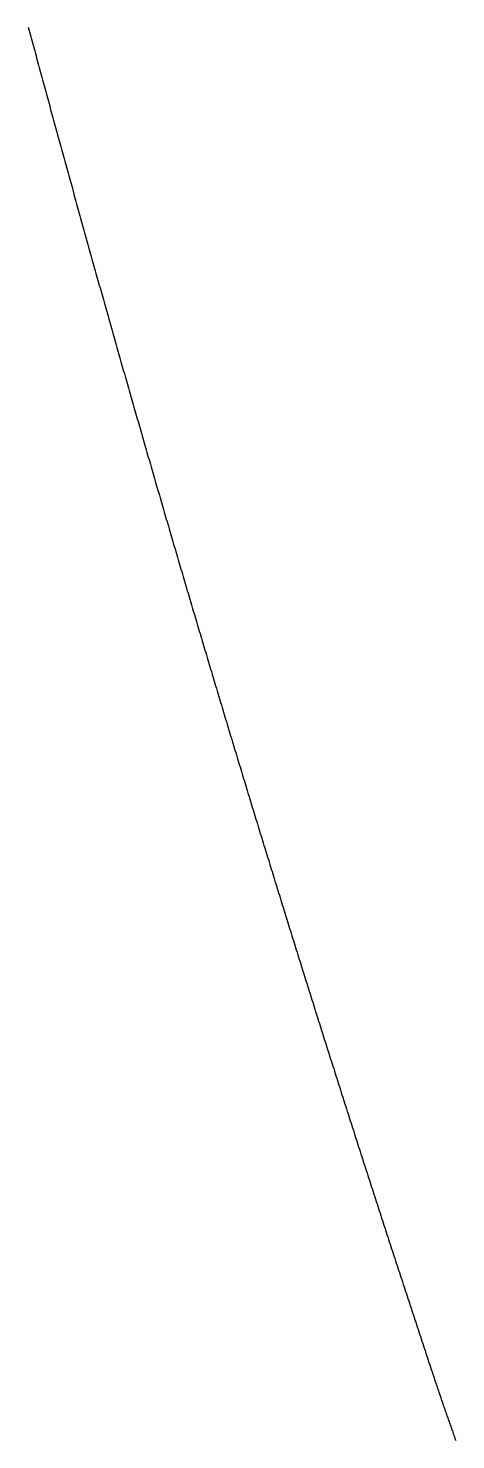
# Model space of a CAD drawing. Extents: x 6805096 to 46905100, y -25788412 to -58651.
# Drawn here: x 7483013 to 7826813, y -19027091 to -17890482 of the extents above; entities that cross this region are included whole.
import ezdxf

# ---------------------------------------------------------------- set-up
doc = ezdxf.new("R2010")
doc.units = 0

msp = doc.modelspace()

# ---------------------------------------------------------------- linework, layer by layer
at = {"layer": 'Layer 1'}
for p, q in [((7483012.97404, -17889518.397351), (7483531.530073, -17891445.728827)), ((7483531.530073, -17891445.728827), (7484050.285527, -17893373.025512)), ((7484050.285527, -17893373.025512), (7484569.240403, -17895300.287393)), ((7484569.240403, -17895300.287393), (7485088.394702, -17897227.514453)), ((7485088.394702, -17897227.514453), (7485607.748426, -17899154.706679)), ((7485607.748426, -17899154.706679), (7486127.301576, -17901081.864055)), ((7486127.301576, -17901081.864055), (7486647.054153, -17903008.986566)), ((7486647.054153, -17903008.986566), (7487167.006158, -17904936.074198)), ((7487167.006158, -17904936.074198), (7487687.157594, -17906863.126936)), ((7487687.157594, -17906863.126936), (7488207.508461, -17908790.144765)), ((7488207.508461, -17908790.144765), (7488728.05876, -17910717.12767)), ((7488728.05876, -17910717.12767), (7489248.808494, -17912644.075637)), ((7489248.808494, -17912644.075637), (7489769.757663, -17914570.988649)), ((7489769.757663, -17914570.988649), (7490290.906268, -17916497.866694)), ((7490290.906268, -17916497.866694), (7490812.254312, -17918424.709755)), ((7490812.254312, -17918424.709755), (7491333.801794, -17920351.517818)), ((7491333.801794, -17920351.517818), (7491855.548718, -17922278.290869)), ((7491855.548718, -17922278.290869), (7492377.495083, -17924205.028891)), ((7492377.495083, -17924205.028891), (7492899.640892, -17926131.731871)), ((7492899.640892, -17926131.731871), (7493421.986145, -17928058.399794)), ((7493421.986145, -17928058.399794), (7493944.530844, -17929985.032644)), ((7493944.530844, -17929985.032644), (7494467.274991, -17931911.630408)), ((7494467.274991, -17931911.630408), (7494990.218587, -17933838.193069)), ((7494990.218587, -17933838.193069), (7495513.361632, -17935764.720614)), ((7495513.361632, -17935764.720614), (7496036.704129, -17937691.213027)), ((7496036.704129, -17937691.213027), (7496560.246078, -17939617.670294)), ((7496560.246078, -17939617.670294), (7497083.987482, -17941544.092399)), ((7497083.987482, -17941544.092399), (7497607.92834, -17943470.479328)), ((7497607.92834, -17943470.479328), (7498132.068656, -17945396.831067)), ((7498132.068656, -17945396.831067), (7498656.408429, -17947323.147599)), ((7498656.408429, -17947323.147599), (7499180.947662, -17949249.428911)), ((7499180.947662, -17949249.428911), (7499705.686356, -17951175.674988)), ((7499705.686356, -17951175.674988), (7500230.624512, -17953101.885814)), ((7500230.624512, -17953101.885814), (7500755.762131, -17955028.061375)), ((7500755.762131, -17955028.061375), (7501281.099214, -17956954.201656)), ((7501281.099214, -17956954.201656), (7501806.635764, -17958880.306643)), ((7501806.635764, -17958880.306643), (7502332.371781, -17960806.376319)), ((7502332.371781, -17960806.376319), (7502858.307267, -17962732.410672)), ((7502858.307267, -17962732.410672), (7503384.442223, -17964658.409684)), ((7503384.442223, -17964658.409684), (7503910.776651, -17966584.373343)), ((7503910.776651, -17966584.373343), (7504437.310551, -17968510.301633)), ((7504437.310551, -17968510.301633), (7504964.043925, -17970436.194539)), ((7504964.043925, -17970436.194539), (7505490.976775, -17972362.052046)), ((7505490.976775, -17972362.052046), (7506018.109101, -17974287.87414)), ((7506018.109101, -17974287.87414), (7506545.440905, -17976213.660805)), ((7506545.440905, -17976213.660805), (7507072.972189, -17978139.412028)), ((7507072.972189, -17978139.412028), (7507600.702954, -17980065.127792)), ((7507600.702954, -17980065.127792), (7508128.633201, -17981990.808083)), ((7508128.633201, -17981990.808083), (7508656.762931, -17983916.452887)), ((7508656.762931, -17983916.452887), (7509185.092146, -17985842.062188)), ((7509185.092146, -17985842.062188), (7509713.620847, -17987767.635972)), ((7509713.620847, -17987767.635972), (7510242.349035, -17989693.174224)), ((7510242.349035, -17989693.174224), (7510771.276712, -17991618.676928)), ((7510771.276712, -17991618.676928), (7511300.40388, -17993544.144071)), ((7511300.40388, -17993544.144071), (7511829.730538, -17995469.575637)), ((7511829.730538, -17995469.575637), (7512359.25669, -17997394.971611)), ((7512359.25669, -17997394.971611), (7512888.982336, -17999320.331979)), ((7512888.982336, -17999320.331979), (7513418.907477, -18001245.656726)), ((7513418.907477, -18001245.656726), (7513949.032115, -18003170.945837)), ((7513949.032115, -18003170.945837), (7514479.356251, -18005096.199297)), ((7514479.356251, -18005096.199297), (7515009.879887, -18007021.417091)), ((7515009.879887, -18007021.417091), (7515540.603023, -18008946.599204)), ((7515540.603023, -18008946.599204), (7516071.525662, -18010871.745622)), ((7516071.525662, -18010871.745622), (7516602.647804, -18012796.85633)), ((7516602.647804, -18012796.85633), (7517133.969451, -18014721.931313)), ((7517133.969451, -18014721.931313), (7517665.490604, -18016646.970555)), ((7517665.490604, -18016646.970555), (7518197.211264, -18018571.974043)), ((7518197.211264, -18018571.974043), (7518729.131434, -18020496.941762)), ((7518729.131434, -18020496.941762), (7519261.251113, -18022421.873696)), ((7519261.251113, -18022421.873696), (7519793.570304, -18024346.76983)), ((7519793.570304, -18024346.76983), (7520326.089008, -18026271.630151)), ((7520326.089008, -18026271.630151), (7520858.807226, -18028196.454643)), ((7520858.807226, -18028196.454643), (7521391.72496, -18030121.24329)), ((7521391.72496, -18030121.24329), (7521924.84221, -18032045.99608)), ((7521924.84221, -18032045.99608), (7522458.158979, -18033970.712995)), ((7522458.158979, -18033970.712995), (7522991.675267, -18035895.394023)), ((7522991.675267, -18035895.394023), (7523525.391076, -18037820.039147)), ((7523525.391076, -18037820.039147), (7524059.306407, -18039744.648353)), ((7524059.306407, -18039744.648353), (7524593.421262, -18041669.221626)), ((7524593.421262, -18041669.221626), (7525127.735641, -18043593.758952)), ((7525127.735641, -18043593.758952), (7525662.249547, -18045518.260315)), ((7525662.249547, -18045518.260315), (7526196.96298, -18047442.725701)), ((7526196.96298, -18047442.725701), (7526731.875943, -18049367.155095)), ((7526731.875943, -18049367.155095), (7527266.988435, -18051291.548482)), ((7527266.988435, -18051291.548482), (7527802.300459, -18053215.905847)), ((7527802.300459, -18053215.905847), (7528337.812016, -18055140.227175)), ((7528337.812016, -18055140.227175), (7528873.523107, -18057064.512451)), ((7528873.523107, -18057064.512451), (7529409.433734, -18058988.761662)), ((7529409.433734, -18058988.761662), (7529945.543898, -18060912.974791)), ((7529945.543898, -18060912.974791), (7530481.8536, -18062837.151824)), ((7530481.8536, -18062837.151824), (7531018.362841, -18064761.292746)), ((7531018.362841, -18064761.292746), (7531555.071623, -18066685.397543)), ((7531555.071623, -18066685.397543), (7532091.979948, -18068609.466198)), ((7532091.979948, -18068609.466198), (7532629.087816, -18070533.498699)), ((7532629.087816, -18070533.498699), (7533166.395229, -18072457.495029)), ((7533166.395229, -18072457.495029), (7533703.902189, -18074381.455174)), ((7533703.902189, -18074381.455174), (7534241.608696, -18076305.37912)), ((7534241.608696, -18076305.37912), (7534779.514752, -18078229.26685)), ((7534779.514752, -18078229.26685), (7535317.620358, -18080153.118351)), ((7535317.620358, -18080153.118351), (7535855.925516, -18082076.933608)), ((7535855.925516, -18082076.933608), (7536394.430227, -18084000.712605)), ((7536394.430227, -18084000.712605), (7536933.134492, -18085924.455329)), ((7536933.134492, -18085924.455329), (7537472.038312, -18087848.161763)), ((7537472.038312, -18087848.161763), (7538011.14169, -18089771.831893)), ((7538011.14169, -18089771.831893), (7538550.444626, -18091695.465705)), ((7538550.444626, -18091695.465705), (7539089.947121, -18093619.063184)), ((7539089.947121, -18093619.063184), (7539629.649178, -18095542.624314)), ((7539629.649178, -18095542.624314), (7540169.550797, -18097466.149081)), ((7540169.550797, -18097466.149081), (7540709.651979, -18099389.63747)), ((7540709.651979, -18099389.63747), (7541249.952727, -18101313.089467)), ((7541249.952727, -18101313.089467), (7541790.453041, -18103236.505055)), ((7541790.453041, -18103236.505055), (7542331.152922, -18105159.884222)), ((7542331.152922, -18105159.884222), (7542872.052372, -18107083.226951)), ((7542872.052372, -18107083.226951), (7543413.151393, -18109006.533227)), ((7543413.151393, -18109006.533227), (7543954.449986, -18110929.803037)), ((7543954.449986, -18110929.803037), (7544495.948151, -18112853.036365)), ((7544495.948151, -18112853.036365), (7545037.645891, -18114776.233196)), ((7545037.645891, -18114776.233196), (7545579.543206, -18116699.393516)), ((7545579.543206, -18116699.393516), (7546121.640099, -18118622.51731)), ((7546121.640099, -18118622.51731), (7546663.936569, -18120545.604562)), ((7546663.936569, -18120545.604562), (7547206.43262, -18122468.655258)), ((7547206.43262, -18122468.655258), (7547749.128251, -18124391.669384)), ((7547749.128251, -18124391.669384), (7548292.023465, -18126314.646924)), ((7548292.023465, -18126314.646924), (7548835.118263, -18128237.587863)), ((7548835.118263, -18128237.587863), (7549378.412645, -18130160.492187)), ((7549378.412645, -18130160.492187), (7549921.906614, -18132083.359881)), ((7549921.906614, -18132083.359881), (7550465.600171, -18134006.190929)), ((7550465.600171, -18134006.190929), (7551009.493317, -18135928.985318)), ((7551009.493317, -18135928.985318), (7551553.586053, -18137851.743032)), ((7551553.586053, -18137851.743032), (7552097.87838, -18139774.464057)), ((7552097.87838, -18139774.464057), (7552642.370301, -18141697.148377)), ((7552642.370301, -18141697.148377), (7553187.061816, -18143619.795978)), ((7553187.061816, -18143619.795978), (7553731.952927, -18145542.406845)), ((7553731.952927, -18145542.406845), (7554277.043635, -18147464.980963)), ((7554277.043635, -18147464.980963), (7554822.333942, -18149387.518317)), ((7554822.333942, -18149387.518317), (7555367.823848, -18151310.018893)), ((7555367.823848, -18151310.018893), (7555913.513355, -18153232.482675)), ((7555913.513355, -18153232.482675), (7556459.402465, -18155154.909649)), ((7556459.402465, -18155154.909649), (7557005.491178, -18157077.2998)), ((7557005.491178, -18157077.2998), (7557551.779497, -18158999.653113)), ((7557551.779497, -18158999.653113), (7558098.267422, -18160921.969573)), ((7558098.267422, -18160921.969573), (7558644.954954, -18162844.249165)), ((7558644.954954, -18162844.249165), (7559191.842096, -18164766.491876)), ((7559191.842096, -18164766.491876), (7559738.928848, -18166688.697689)), ((7559738.928848, -18166688.697689), (7560286.215212, -18168610.866589)), ((7560286.215212, -18168610.866589), (7560833.701189, -18170532.998563)), ((7560833.701189, -18170532.998563), (7561381.386781, -18172455.093595)), ((7561381.386781, -18172455.093595), (7561929.271988, -18174377.151671)), ((7561929.271988, -18174377.151671), (7562477.356812, -18176299.172775)), ((7562477.356812, -18176299.172775), (7563025.641255, -18178221.156892)), ((7563025.641255, -18178221.156892), (7563574.125318, -18180143.104009)), ((7563574.125318, -18180143.104009), (7564122.809001, -18182065.014109)), ((7564122.809001, -18182065.014109), (7564671.692308, -18183986.887179)), ((7564671.692308, -18183986.887179), (7565220.775238, -18185908.723203)), ((7565220.775238, -18185908.723203), (7565770.057793, -18187830.522167)), ((7565770.057793, -18187830.522167), (7566319.539974, -18189752.284055)), ((7566319.539974, -18189752.284055), (7566869.221784, -18191674.008853)), ((7566869.221784, -18191674.008853), (7567419.103222, -18193595.696546)), ((7567419.103222, -18193595.696546), (7567969.184292, -18195517.347119)), ((7567969.184292, -18195517.347119), (7568519.464992, -18197438.960558)), ((7568519.464992, -18197438.960558), (7569069.945326, -18199360.536847)), ((7569069.945326, -18199360.536847), (7569620.625295, -18201282.075971)), ((7569620.625295, -18201282.075971), (7570171.504899, -18203203.577917)), ((7570171.504899, -18203203.577917), (7570722.584141, -18205125.042668)), ((7570722.584141, -18205125.042668), (7571273.863021, -18207046.470211)), ((7571273.863021, -18207046.470211), (7571825.341541, -18208967.86053)), ((7571825.341541, -18208967.86053), (7572377.019702, -18210889.21361)), ((7572377.019702, -18210889.21361), (7572928.897505, -18212810.529437)), ((7572928.897505, -18212810.529437), (7573480.974953, -18214731.807996)), ((7573480.974953, -18214731.807996), (7574033.252046, -18216653.049271)), ((7574033.252046, -18216653.049271), (7574585.728785, -18218574.253249)), ((7574585.728785, -18218574.253249), (7575138.405172, -18220495.419914)), ((7575138.405172, -18220495.419914), (7575691.281208, -18222416.549251)), ((7575691.281208, -18222416.549251), (7576244.356895, -18224337.641246)), ((7576244.356895, -18224337.641246), (7576797.632233, -18226258.695884)), ((7576797.632233, -18226258.695884), (7577351.107225, -18228179.71315)), ((7577351.107225, -18228179.71315), (7577904.781871, -18230100.693029)), ((7577904.781871, -18230100.693029), (7578458.656174, -18232021.635506)), ((7578458.656174, -18232021.635506), (7579012.730133, -18233942.540566)), ((7579012.730133, -18233942.540566), (7579567.003751, -18235863.408195)), ((7579567.003751, -18235863.408195), (7580121.477029, -18237784.238378)), ((7580121.477029, -18237784.238378), (7580676.149968, -18239705.031099)), ((7580676.149968, -18239705.031099), (7581231.02257, -18241625.786345)), ((7581231.02257, -18241625.786345), (7581786.094836, -18243546.5041)), ((7581786.094836, -18243546.5041), (7582341.366767, -18245467.184349)), ((7582341.366767, -18245467.184349), (7582896.838364, -18247387.827078)), ((7582896.838364, -18247387.827078), (7583452.509629, -18249308.432271)), ((7583452.509629, -18249308.432271), (7584008.380564, -18251228.999915)), ((7584008.380564, -18251228.999915), (7584564.451169, -18253149.529993)), ((7584564.451169, -18253149.529993), (7585120.721446, -18255070.022492)), ((7585120.721446, -18255070.022492), (7585677.191397, -18256990.477396)), ((7585677.191397, -18256990.477396), (7586233.861022, -18258910.89469)), ((7586233.861022, -18258910.89469), (7586790.730323, -18260831.27436)), ((7586790.730323, -18260831.27436), (7587347.799301, -18262751.616391)), ((7587347.799301, -18262751.616391), (7587905.067958, -18264671.920768)), ((7587905.067958, -18264671.920768), (7588462.536295, -18266592.187476)), ((7588462.536295, -18266592.187476), (7589020.204313, -18268512.4165)), ((7589020.204313, -18268512.4165), (7589578.072013, -18270432.607826)), ((7589578.072013, -18270432.607826), (7590136.139398, -18272352.761439)), ((7590136.139398, -18272352.761439), (7590694.406468, -18274272.877323)), ((7590694.406468, -18274272.877323), (7591252.873225, -18276192.955465)), ((7591252.873225, -18276192.955465), (7591811.539669, -18278112.995848)), ((7591811.539669, -18278112.995848), (7592370.405803, -18280032.998459)), ((7592370.405803, -18280032.998459), (7592929.471627, -18281952.963282)), ((7592929.471627, -18281952.963282), (7593488.737144, -18283872.890303)), ((7593488.737144, -18283872.890303), (7594048.202354, -18285792.779506)), ((7594048.202354, -18285792.779506), (7594607.867258, -18287712.630878)), ((7594607.867258, -18287712.630878), (7595167.731858, -18289632.444403)), ((7595167.731858, -18289632.444403), (7595727.796156, -18291552.220065)), ((7595727.796156, -18291552.220065), (7596288.060153, -18293471.957852)), ((7596288.060153, -18293471.957852), (7596848.523849, -18295391.657747)), ((7596848.523849, -18295391.657747), (7597409.187247, -18297311.319736)), ((7597409.187247, -18297311.319736), (7597970.050347, -18299230.943803)), ((7597970.050347, -18299230.943803), (7598531.113152, -18301150.529935)), ((7598531.113152, -18301150.529935), (7599092.375661, -18303070.078116)), ((7599092.375661, -18303070.078116), (7599653.837878, -18304989.588331)), ((7599653.837878, -18304989.588331), (7600215.499802, -18306909.060566)), ((7600215.499802, -18306909.060566), (7600777.361436, -18308828.494806)), ((7600777.361436, -18308828.494806), (7601339.422781, -18310747.891035)), ((7601339.422781, -18310747.891035), (7601901.683837, -18312667.24924)), ((7601901.683837, -18312667.24924), (7602464.144607, -18314586.569405)), ((7602464.144607, -18314586.569405), (7603026.805092, -18316505.851515)), ((7603026.805092, -18316505.851515), (7603589.665292, -18318425.095556)), ((7603589.665292, -18318425.095556), (7604152.725211, -18320344.301512)), ((7604152.725211, -18320344.301512), (7604715.984847, -18322263.469369)), ((7604715.984847, -18322263.469369), (7605279.444204, -18324182.599113)), ((7605279.444204, -18324182.599113), (7605843.103282, -18326101.690727)), ((7605843.103282, -18326101.690727), (7606406.962083, -18328020.744198)), ((7606406.962083, -18328020.744198), (7606971.020608, -18329939.759511)), ((7606971.020608, -18329939.759511), (7607535.278859, -18331858.73665)), ((7607535.278859, -18331858.73665), (7608099.736836, -18333777.675601)), ((7608099.736836, -18333777.675601), (7608664.394541, -18335696.576348)), ((7608664.394541, -18335696.576348), (7609229.251976, -18337615.438879)), ((7609229.251976, -18337615.438879), (7609794.309141, -18339534.263176)), ((7609794.309141, -18339534.263176), (7610359.566038, -18341453.049226)), ((7610359.566038, -18341453.049226), (7610925.022669, -18343371.797013)), ((7610925.022669, -18343371.797013), (7611490.679035, -18345290.506524)), ((7611490.679035, -18345290.506524), (7612056.535137, -18347209.177742)), ((7612056.535137, -18347209.177742), (7612622.590976, -18349127.810654)), ((7612622.590976, -18349127.810654), (7613188.846554, -18351046.405243)), ((7613188.846554, -18351046.405243), (7613755.301872, -18352964.961497)), ((7613755.301872, -18352964.961497), (7614321.956931, -18354883.479398)), ((7614321.956931, -18354883.479398), (7614888.811733, -18356801.958934)), ((7614888.811733, -18356801.958934), (7615455.86628, -18358720.400089)), ((7615455.86628, -18358720.400089), (7616023.120572, -18360638.802847)), ((7616023.120572, -18360638.802847), (7616590.57461, -18362557.167195)), ((7616590.57461, -18362557.167195), (7617158.228397, -18364475.493118)), ((7617158.228397, -18364475.493118), (7617726.081933, -18366393.7806)), ((7617726.081933, -18366393.7806), (7618294.13522, -18368312.029627)), ((7618294.13522, -18368312.029627), (7618862.388259, -18370230.240183)), ((7618862.388259, -18370230.240183), (7619430.841052, -18372148.412255)), ((7619430.841052, -18372148.412255), (7619999.493599, -18374066.545827)), ((7619999.493599, -18374066.545827), (7620568.345903, -18375984.640884)), ((7620568.345903, -18375984.640884), (7621137.397964, -18377902.697412)), ((7621137.397964, -18377902.697412), (7621706.649784, -18379820.715396)), ((7621706.649784, -18379820.715396), (7622276.101364, -18381738.694821)), ((7622276.101364, -18381738.694821), (7622845.752705, -18383656.635671)), ((7622845.752705, -18383656.635671), (7623415.60381, -18385574.537933)), ((7623415.60381, -18385574.537933), (7623985.654678, -18387492.401592)), ((7623985.654678, -18387492.401592), (7624555.905312, -18389410.226632)), ((7624555.905312, -18389410.226632), (7625126.355713, -18391328.013038)), ((7625126.355713, -18391328.013038), (7625697.005882, -18393245.760796)), ((7625697.005882, -18393245.760796), (7626267.85582, -18395163.469892)), ((7626267.85582, -18395163.469892), (7626838.90553, -18397081.14031)), ((7626838.90553, -18397081.14031), (7627410.155011, -18398998.772035)), ((7627410.155011, -18398998.772035), (7627981.604267, -18400916.365052)), ((7627981.604267, -18400916.365052), (7628553.253297, -18402833.919347)), ((7628553.253297, -18402833.919347), (7629125.102103, -18404751.434905)), ((7629125.102103, -18404751.434905), (7629697.150686, -18406668.911711)), ((7629697.150686, -18406668.911711), (7630269.399049, -18408586.349751)), ((7630269.399049, -18408586.349751), (7630841.847192, -18410503.749008)), ((7630841.847192, -18410503.749008), (7631414.495116, -18412421.109469)), ((7631414.495116, -18412421.109469), (7631987.342823, -18414338.431119)), ((7631987.342823, -18414338.431119), (7632560.390315, -18416255.713942)), ((7632560.390315, -18416255.713942), (7633133.637592, -18418172.957925)), ((7633133.637592, -18418172.957925), (7633707.084656, -18420090.163051)), ((7633707.084656, -18420090.163051), (7634280.731508, -18422007.329307)), ((7634280.731508, -18422007.329307), (7634854.57815, -18423924.456678)), ((7634854.57815, -18423924.456678), (7635428.624582, -18425841.545148)), ((7635428.624582, -18425841.545148), (7636002.870807, -18427758.594703)), ((7636002.870807, -18427758.594703), (7636577.316825, -18429675.605327)), ((7636577.316825, -18429675.605327), (7637151.962639, -18431592.577007)), ((7637151.962639, -18431592.577007), (7637726.808248, -18433509.509727)), ((7637726.808248, -18433509.509727), (7638301.853656, -18435426.403473)), ((7638301.853656, -18435426.403473), (7638877.098862, -18437343.258229)), ((7638877.098862, -18437343.258229), (7639452.543868, -18439260.073981)), ((7639452.543868, -18439260.073981), (7640028.188676, -18441176.850714)), ((7640028.188676, -18441176.850714), (7640604.033287, -18443093.588413)), ((7640604.033287, -18443093.588413), (7641180.077702, -18445010.287063)), ((7641180.077702, -18445010.287063), (7641756.321923, -18446926.94665)), ((7641756.321923, -18446926.94665), (7642332.765951, -18448843.567158)), ((7642332.765951, -18448843.567158), (7642909.409787, -18450760.148573)), ((7642909.409787, -18450760.148573), (7643486.253432, -18452676.69088)), ((7643486.253432, -18452676.69088), (7644063.296889, -18454593.194064)), ((7644063.296889, -18454593.194064), (7644640.540158, -18456509.65811)), ((7644640.540158, -18456509.65811), (7645217.98324, -18458426.083003)), ((7645217.98324, -18458426.083003), (7645795.626138, -18460342.468729)), ((7645795.626138, -18460342.468729), (7646373.468851, -18462258.815273)), ((7646373.468851, -18462258.815273), (7646951.511383, -18464175.12262)), ((7646951.511383, -18464175.12262), (7647529.753733, -18466091.390754)), ((7647529.753733, -18466091.390754), (7648108.195904, -18468007.619662)), ((7648108.195904, -18468007.619662), (7648686.837896, -18469923.809329)), ((7648686.837896, -18469923.809329), (7649265.679712, -18471839.959738)), ((7649265.679712, -18471839.959738), (7649844.721351, -18473756.070877)), ((7649844.721351, -18473756.070877), (7650423.962817, -18475672.142729)), ((7650423.962817, -18475672.142729), (7651003.404109, -18477588.17528)), ((7651003.404109, -18477588.17528), (7651583.04523, -18479504.168516)), ((7651583.04523, -18479504.168516), (7652162.88618, -18481420.122421)), ((7652162.88618, -18481420.122421), (7652742.926962, -18483336.03698)), ((7652742.926962, -18483336.03698), (7653323.167575, -18485251.912179)), ((7653323.167575, -18485251.912179), (7653903.608023, -18487167.748003)), ((7653903.608023, -18487167.748003), (7654484.248305, -18489083.544436)), ((7654484.248305, -18489083.544436), (7655065.088424, -18490999.301465)), ((7655065.088424, -18490999.301465), (7655646.12838, -18492915.019075)), ((7655646.12838, -18492915.019075), (7656227.368176, -18494830.697249)), ((7656227.368176, -18494830.697249), (7656808.807812, -18496746.335975)), ((7656808.807812, -18496746.335975), (7657390.447289, -18498661.935236)), ((7657390.447289, -18498661.935236), (7657972.28661, -18500577.495018)), ((7657972.28661, -18500577.495018), (7658554.325775, -18502493.015306)), ((7658554.325775, -18502493.015306), (7659136.564786, -18504408.496085)), ((7659136.564786, -18504408.496085), (7659719.003643, -18506323.937341)), ((7659719.003643, -18506323.937341), (7660301.642349, -18508239.339059)), ((7660301.642349, -18508239.339059), (7660884.480905, -18510154.701223)), ((7660884.480905, -18510154.701223), (7661467.519312, -18512070.023819)), ((7661467.519312, -18512070.023819), (7662050.757572, -18513985.306832)), ((7662050.757572, -18513985.306832), (7662634.195685, -18515900.550248)), ((7662634.195685, -18515900.550248), (7663217.833653, -18517815.754051)), ((7663217.833653, -18517815.754051), (7663801.671477, -18519730.918227)), ((7663801.671477, -18519730.918227), (7664385.70916, -18521646.04276)), ((7664385.70916, -18521646.04276), (7664969.946701, -18523561.127636)), ((7664969.946701, -18523561.127636), (7665554.384103, -18525476.17284)), ((7665554.384103, -18525476.17284), (7666139.021366, -18527391.178358)), ((7666139.021366, -18527391.178358), (7666723.858493, -18529306.144174)), ((7666723.858493, -18529306.144174), (7667308.895484, -18531221.070273)), ((7667308.895484, -18531221.070273), (7667894.132341, -18533135.956641)), ((7667894.132341, -18533135.956641), (7668479.569065, -18535050.803263)), ((7668479.569065, -18535050.803263), (7669065.205657, -18536965.610124)), ((7669065.205657, -18536965.610124), (7669651.04212, -18538880.377209)), ((7669651.04212, -18538880.377209), (7670237.078453, -18540795.104504)), ((7670237.078453, -18540795.104504), (7670823.314659, -18542709.791993)), ((7670823.314659, -18542709.791993), (7671409.750738, -18544624.439662)), ((7671409.750738, -18544624.439662), (7671996.386693, -18546539.047496)), ((7671996.386693, -18546539.047496), (7672583.222524, -18548453.615479)), ((7672583.222524, -18548453.615479), (7673170.258233, -18550368.143598)), ((7673170.258233, -18550368.143598), (7673757.493821, -18552282.631837)), ((7673757.493821, -18552282.631837), (7674344.929289, -18554197.080182)), ((7674344.929289, -18554197.080182), (7674932.56464, -18556111.488618)), ((7674932.56464, -18556111.488618), (7675520.399873, -18558025.857129)), ((7675520.399873, -18558025.857129), (7676108.434991, -18559940.185701)), ((7676108.434991, -18559940.185701), (7676696.669995, -18561854.474319)), ((7676696.669995, -18561854.474319), (7677285.104886, -18563768.722969)), ((7677285.104886, -18563768.722969), (7677873.739665, -18565682.931635)), ((7677873.739665, -18565682.931635), (7678462.574334, -18567597.100303)), ((7678462.574334, -18567597.100303), (7679051.608895, -18569511.228957)), ((7679051.608895, -18569511.228957), (7679640.843348, -18571425.317584)), ((7679640.843348, -18571425.317584), (7680230.277695, -18573339.366167)), ((7680230.277695, -18573339.366167), (7680819.911937, -18575253.374693)), ((7680819.911937, -18575253.374693), (7681409.746075, -18577167.343147)), ((7681409.746075, -18577167.343147), (7681999.780111, -18579081.271512)), ((7681999.780111, -18579081.271512), (7682590.014047, -18580995.159776)), ((7682590.014047, -18580995.159776), (7683180.447883, -18582909.007923)), ((7683180.447883, -18582909.007923), (7683771.081621, -18584822.815938)), ((7683771.081621, -18584822.815938), (7684361.915262, -18586736.583806)), ((7684361.915262, -18586736.583806), (7684952.948808, -18588650.311512)), ((7684952.948808, -18588650.311512), (7685544.182259, -18590563.999042)), ((7685544.182259, -18590563.999042), (7686135.615618, -18592477.646381)), ((7686135.615618, -18592477.646381), (7686727.248885, -18594391.253513)), ((7686727.248885, -18594391.253513), (7687319.082062, -18596304.820425)), ((7687319.082062, -18596304.820425), (7687911.11515, -18598218.347101)), ((7687911.11515, -18598218.347101), (7688503.348151, -18600131.833526)), ((7688503.348151, -18600131.833526), (7689095.781066, -18602045.279686)), ((7689095.781066, -18602045.279686), (7689688.413896, -18603958.685566)), ((7689688.413896, -18603958.685566), (7690281.246643, -18605872.051151)), ((7690281.246643, -18605872.051151), (7690874.279307, -18607785.376425)), ((7690874.279307, -18607785.376425), (7691467.511891, -18609698.661375)), ((7691467.511891, -18609698.661375), (7692060.944395, -18611611.905985)), ((7692060.944395, -18611611.905985), (7692654.576822, -18613525.110241)), ((7692654.576822, -18613525.110241), (7693248.409171, -18615438.274127)), ((7693248.409171, -18615438.274127), (7693842.441445, -18617351.397629)), ((7693842.441445, -18617351.397629), (7694436.673645, -18619264.480732)), ((7694436.673645, -18619264.480732), (7695031.105773, -18621177.523422)), ((7695031.105773, -18621177.523422), (7695625.737828, -18623090.525682)), ((7695625.737828, -18623090.525682), (7696220.569814, -18625003.4875)), ((7696220.569814, -18625003.4875), (7696815.601731, -18626916.408859)), ((7696815.601731, -18626916.408859), (7697410.833581, -18628829.289744)), ((7697410.833581, -18628829.289744), (7698006.265365, -18630742.130142)), ((7698006.265365, -18630742.130142), (7698601.897084, -18632654.930037)), ((7698601.897084, -18632654.930037), (7699197.728739, -18634567.689414)), ((7699197.728739, -18634567.689414), (7699793.760333, -18636480.408259)), ((7699793.760333, -18636480.408259), (7700389.991865, -18638393.086556)), ((7700389.991865, -18638393.086556), (7700986.423339, -18640305.724291)), ((7700986.423339, -18640305.724291), (7701583.054754, -18642218.321449)), ((7701583.054754, -18642218.321449), (7702179.886113, -18644130.878015)), ((7702179.886113, -18644130.878015), (7702776.917416, -18646043.393975)), ((7702776.917416, -18646043.393975), (7703374.148666, -18647955.869313)), ((7703374.148666, -18647955.869313), (7703971.579862, -18649868.304014)), ((7703971.579862, -18649868.304014), (7704569.211007, -18651780.698065)), ((7704569.211007, -18651780.698065), (7705167.042103, -18653693.051449)), ((7705167.042103, -18653693.051449), (7705765.073149, -18655605.364152)), ((7705765.073149, -18655605.364152), (7706363.304149, -18657517.63616)), ((7706363.304149, -18657517.63616), (7706961.735102, -18659429.867457)), ((7706961.735102, -18659429.867457), (7707560.36601, -18661342.058028)), ((7707560.36601, -18661342.058028), (7708159.196876, -18663254.20786)), ((7708159.196876, -18663254.20786), (7708758.227699, -18665166.316936)), ((7708758.227699, -18665166.316936), (7709357.458481, -18667078.385242)), ((7709357.458481, -18667078.385242), (7709956.889225, -18668990.412764)), ((7709956.889225, -18668990.412764), (7710556.51993, -18670902.399486)), ((7710556.51993, -18670902.399486), (7711156.350599, -18672814.345393)), ((7711156.350599, -18672814.345393), (7711756.381232, -18674726.250472)), ((7711756.381232, -18674726.250472), (7712356.611831, -18676638.114706)), ((7712356.611831, -18676638.114706), (7712957.042398, -18678549.938081)), ((7712957.042398, -18678549.938081), (7713557.672934, -18680461.720582)), ((7713557.672934, -18680461.720582), (7714158.503439, -18682373.462195)), ((7714158.503439, -18682373.462195), (7714759.533916, -18684285.162904)), ((7714759.533916, -18684285.162904), (7715360.764366, -18686196.822695)), ((7715360.764366, -18686196.822695), (7715962.194789, -18688108.441553)), ((7715962.194789, -18688108.441553), (7716563.825188, -18690020.019463)), ((7716563.825188, -18690020.019463), (7717165.655564, -18691931.55641)), ((7717165.655564, -18691931.55641), (7717767.685918, -18693843.052379)), ((7717767.685918, -18693843.052379), (7718369.916251, -18695754.507356)), ((7718369.916251, -18695754.507356), (7718972.346565, -18697665.921326)), ((7718972.346565, -18697665.921326), (7719574.976861, -18699577.294273)), ((7719574.976861, -18699577.294273), (7720177.807141, -18701488.626184)), ((7720177.807141, -18701488.626184), (7720780.837405, -18703399.917042)), ((7720780.837405, -18703399.917042), (7721384.067655, -18705311.166834)), ((7721384.067655, -18705311.166834), (7721987.497893, -18707222.375544)), ((7721987.497893, -18707222.375544), (7722591.128119, -18709133.543158)), ((7722591.128119, -18709133.543158), (7723194.958336, -18711044.669661)), ((7723194.958336, -18711044.669661), (7723798.988544, -18712955.755038)), ((7723798.988544, -18712955.755038), (7724403.218744, -18714866.799274)), ((7724403.218744, -18714866.799274), (7725007.648939, -18716777.802354)), ((7725007.648939, -18716777.802354), (7725612.27913, -18718688.764264)), ((7725612.27913, -18718688.764264), (7726217.109317, -18720599.684988)), ((7726217.109317, -18720599.684988), (7726822.139502, -18722510.564512)), ((7726822.139502, -18722510.564512), (7727427.369686, -18724421.402821)), ((7727427.369686, -18724421.402821), (7728032.799872, -18726332.1999)), ((7728032.799872, -18726332.1999), (7728638.430059, -18728242.955734)), ((7728638.430059, -18728242.955734), (7729244.26025, -18730153.670309)), ((7729244.26025, -18730153.670309), (7729850.290446, -18732064.343609)), ((7729850.290446, -18732064.343609), (7730456.520648, -18733974.97562)), ((7730456.520648, -18733974.97562), (7731062.950857, -18735885.566327)), ((7731062.950857, -18735885.566327), (7731669.581076, -18737796.115715)), ((7731669.581076, -18737796.115715), (7732276.411304, -18739706.62377)), ((7732276.411304, -18739706.62377), (7732883.441544, -18741617.090475)), ((7732883.441544, -18741617.090475), (7733490.671796, -18743527.515818)), ((7733490.671796, -18743527.515818), (7734098.102063, -18745437.899782)), ((7734098.102063, -18745437.899782), (7734705.732346, -18747348.242353)), ((7734705.732346, -18747348.242353), (7735313.562645, -18749258.543515)), ((7735313.562645, -18749258.543515), (7735921.592962, -18751168.803256)), ((7735921.592962, -18751168.803256), (7736529.823299, -18753079.021558)), ((7736529.823299, -18753079.021558), (7737138.253656, -18754989.198408)), ((7737138.253656, -18754989.198408), (7737746.884036, -18756899.333791)), ((7737746.884036, -18756899.333791), (7738355.71444, -18758809.427692)), ((7738355.71444, -18758809.427692), (7738964.744868, -18760719.480095)), ((7738964.744868, -18760719.480095), (7739573.975322, -18762629.490987)), ((7739573.975322, -18762629.490987), (7740183.405804, -18764539.460352)), ((7740183.405804, -18764539.460352), (7740793.036315, -18766449.388176)), ((7740793.036315, -18766449.388176), (7741402.866856, -18768359.274443)), ((7741402.866856, -18768359.274443), (7742012.897428, -18770269.119139)), ((7742012.897428, -18770269.119139), (7742623.128034, -18772178.92225)), ((7742623.128034, -18772178.92225), (7743233.558673, -18774088.683759)), ((7743233.558673, -18774088.683759), (7743844.189348, -18775998.403653)), ((7743844.189348, -18775998.403653), (7744455.02006, -18777908.081916)), ((7744455.02006, -18777908.081916), (7745066.050811, -18779817.718534)), ((7745066.050811, -18779817.718534), (7745677.2816, -18781727.313491)), ((7745677.2816, -18781727.313491), (7746288.712431, -18783636.866774)), ((7746288.712431, -18783636.866774), (7746900.343304, -18785546.378366)), ((7746900.343304, -18785546.378366), (7747512.17422, -18787455.848254)), ((7747512.17422, -18787455.848254), (7748124.205182, -18789365.276423)), ((7748124.205182, -18789365.276423), (7748736.436189, -18791274.662857)), ((7748736.436189, -18791274.662857), (7749348.867245, -18793184.007542)), ((7749348.867245, -18793184.007542), (7749961.498349, -18795093.310463)), ((7749961.498349, -18795093.310463), (7750574.329503, -18797002.571605)), ((7750574.329503, -18797002.571605), (7751187.360709, -18798911.790953)), ((7751187.360709, -18798911.790953), (7751800.591968, -18800820.968492)), ((7751800.591968, -18800820.968492), (7752414.023281, -18802730.104209)), ((7752414.023281, -18802730.104209), (7753027.65465, -18804639.198086)), ((7753027.65465, -18804639.198086), (7753641.486075, -18806548.250111)), ((7753641.486075, -18806548.250111), (7754255.517559, -18808457.260268)), ((7754255.517559, -18808457.260268), (7754869.749103, -18810366.228542)), ((7754869.749103, -18810366.228542), (7755484.180707, -18812275.154919)), ((7755484.180707, -18812275.154919), (7756098.812374, -18814184.039383)), ((7756098.812374, -18814184.039383), (7756713.644105, -18816092.88192)), ((7756713.644105, -18816092.88192), (7757328.6759, -18818001.682515)), ((7757328.6759, -18818001.682515), (7757943.907762, -18819910.441153)), ((7757943.907762, -18819910.441153), (7758559.339691, -18821819.157819)), ((7758559.339691, -18821819.157819), (7759174.971689, -18823727.832498)), ((7759174.971689, -18823727.832498), (7759790.803758, -18825636.465176)), ((7759790.803758, -18825636.465176), (7760406.835898, -18827545.055838)), ((7760406.835898, -18827545.055838), (7761023.068111, -18829453.604468)), ((7761023.068111, -18829453.604468), (7761639.500398, -18831362.111053)), ((7761639.500398, -18831362.111053), (7762256.132762, -18833270.575577)), ((7762256.132762, -18833270.575577), (7762872.965202, -18835178.998025)), ((7762872.965202, -18835178.998025), (7763489.99772, -18837087.378382)), ((7763489.99772, -18837087.378382), (7764107.230318, -18838995.716635)), ((7764107.230318, -18838995.716635), (7764724.662997, -18840904.012767)), ((7764724.662997, -18840904.012767), (7765342.295759, -18842812.266764)), ((7765342.295759, -18842812.266764), (7765960.128604, -18844720.478611)), ((7765960.128604, -18844720.478611), (7766578.161534, -18846628.648294)), ((7766578.161534, -18846628.648294), (7767196.39455, -18848536.775797)), ((7767196.39455, -18848536.775797), (7767814.827655, -18850444.861106)), ((7767814.827655, -18850444.861106), (7768433.460848, -18852352.904205)), ((7768433.460848, -18852352.904205), (7769052.294131, -18854260.905081)), ((7769052.294131, -18854260.905081), (7769671.327506, -18856168.863717)), ((7769671.327506, -18856168.863717), (7770290.560975, -18858076.7801)), ((7770290.560975, -18858076.7801), (7770909.994537, -18859984.654215)), ((7770909.994537, -18859984.654215), (7771529.628196, -18861892.486046)), ((7771529.628196, -18861892.486046), (7772149.461951, -18863800.275579)), ((7772149.461951, -18863800.275579), (7772769.495805, -18865708.022798)), ((7772769.495805, -18865708.022798), (7773389.729758, -18867615.72769)), ((7773389.729758, -18867615.72769), (7774010.163813, -18869523.390239)), ((7774010.163813, -18869523.390239), (7774630.797969, -18871431.010431)), ((7774630.797969, -18871431.010431), (7775251.63223, -18873338.58825)), ((7775251.63223, -18873338.58825), (7775872.666596, -18875246.123682)), ((7775872.666596, -18875246.123682), (7776493.901068, -18877153.616712)), ((7776493.901068, -18877153.616712), (7777115.335648, -18879061.067325)), ((7777115.335648, -18879061.067325), (7777736.970336, -18880968.475506)), ((7777736.970336, -18880968.475506), (7778358.805136, -18882875.841241)), ((7778358.805136, -18882875.841241), (7778980.840047, -18884783.164514)), ((7778980.840047, -18884783.164514), (7779603.075071, -18886690.445311)), ((7779603.075071, -18886690.445311), (7780225.510209, -18888597.683617)), ((7780225.510209, -18888597.683617), (7780848.145464, -18890504.879416)), ((7780848.145464, -18890504.879416), (7781470.980835, -18892412.032696)), ((7781470.980835, -18892412.032696), (7782094.016325, -18894319.143439)), ((7782094.016325, -18894319.143439), (7782717.251934, -18896226.211632)), ((7782717.251934, -18896226.211632), (7783340.687665, -18898133.23726)), ((7783340.687665, -18898133.23726), (7783964.323518, -18900040.220307)), ((7783964.323518, -18900040.220307), (7784588.159495, -18901947.16076)), ((7784588.159495, -18901947.16076), (7785212.195597, -18903854.058603)), ((7785212.195597, -18903854.058603), (7785836.431826, -18905760.913821)), ((7785836.431826, -18905760.913821), (7786460.868182, -18907667.726399)), ((7786460.868182, -18907667.726399), (7787085.504667, -18909574.496324)), ((7787085.504667, -18909574.496324), (7787710.341283, -18911481.223579)), ((7787710.341283, -18911481.223579), (7788335.378031, -18913387.90815)), ((7788335.378031, -18913387.90815), (7788960.614911, -18915294.550022)), ((7788960.614911, -18915294.550022), (7789586.051927, -18917201.149181)), ((7789586.051927, -18917201.149181), (7790211.689078, -18919107.705611)), ((7790211.689078, -18919107.705611), (7790837.526366, -18921014.219298)), ((7790837.526366, -18921014.219298), (7791463.563792, -18922920.690227)), ((7791463.563792, -18922920.690227), (7792089.801359, -18924827.118382)), ((7792089.801359, -18924827.118382), (7792716.239067, -18926733.50375)), ((7792716.239067, -18926733.50375), (7793342.876917, -18928639.846315)), ((7793342.876917, -18928639.846315), (7793969.714911, -18930546.146063)), ((7793969.714911, -18930546.146063), (7794596.75305, -18932452.402978)), ((7794596.75305, -18932452.402978), (7795223.991335, -18934358.617046)), ((7795223.991335, -18934358.617046), (7795851.429769, -18936264.788252)), ((7795851.429769, -18936264.788252), (7796479.068352, -18938170.916581)), ((7796479.068352, -18938170.916581), (7797106.907085, -18940077.002018)), ((7797106.907085, -18940077.002018), (7797734.94597, -18941983.044549)), ((7797734.94597, -18941983.044549), (7798363.185008, -18943889.044158)), ((7798363.185008, -18943889.044158), (7798991.624201, -18945795.000831)), ((7798991.624201, -18945795.000831), (7799620.263549, -18947700.914553)), ((7799620.263549, -18947700.914553), (7800249.103055, -18949606.785309)), ((7800249.103055, -18949606.785309), (7800878.142719, -18951512.613084)), ((7800878.142719, -18951512.613084), (7801507.382544, -18953418.397864)), ((7801507.382544, -18953418.397864), (7802136.822529, -18955324.139634)), ((7802136.822529, -18955324.139634), (7802766.462677, -18957229.838378)), ((7802766.462677, -18957229.838378), (7803396.302989, -18959135.494082)), ((7803396.302989, -18959135.494082), (7804026.343466, -18961041.106731)), ((7804026.343466, -18961041.106731), (7804656.584109, -18962946.67631)), ((7804656.584109, -18962946.67631), (7805287.024921, -18964852.202804)), ((7805287.024921, -18964852.202804), (7805917.665902, -18966757.6862)), ((7805917.665902, -18966757.6862), (7806548.507053, -18968663.12648)), ((7806548.507053, -18968663.12648), (7807179.548376, -18970568.523632)), ((7807179.548376, -18970568.523632), (7807810.789872, -18972473.87764)), ((7807810.789872, -18972473.87764), (7808442.231543, -18974379.188489)), ((7808442.231543, -18974379.188489), (7809073.87339, -18976284.456164)), ((7809073.87339, -18976284.456164), (7809705.715415, -18978189.680651)), ((7809705.715415, -18978189.680651), (7810337.757617, -18980094.861935)), ((7810337.757617, -18980094.861935), (7810970, -18982000)), ((7810970, -18982000), (7811287.588425, -18982955.854947)), ((7811287.588425, -18982955.854947), (7811605.710465, -18983911.429643)), ((7811605.710465, -18983911.429643), (7811924.365927, -18984866.723936)), ((7811924.365927, -18984866.723936), (7812243.554617, -18985821.737678)), ((7812243.554617, -18985821.737678), (7812563.276343, -18986776.470718)), ((7812563.276343, -18986776.470718), (7812883.53091, -18987730.922907)), ((7812883.53091, -18987730.922907), (7813204.318126, -18988685.094095)), ((7813204.318126, -18988685.094095), (7813525.637796, -18989638.984132)), ((7813525.637796, -18989638.984132), (7813847.489728, -18990592.592868)), ((7813847.489728, -18990592.592868), (7814169.873728, -18991545.920154)), ((7814169.873728, -18991545.920154), (7814492.789603, -18992498.965839)), ((7814492.789603, -18992498.965839), (7814816.237159, -18993451.729774)), ((7814816.237159, -18993451.729774), (7815140.216202, -18994404.21181)), ((7815140.216202, -18994404.21181), (7815464.726541, -18995356.411796)), ((7815464.726541, -18995356.411796), (7815789.76798, -18996308.329582)), ((7815789.76798, -18996308.329582), (7816115.340327, -18997259.965019)), ((7816115.340327, -18997259.965019), (7816441.443389, -18998211.317957)), ((7816441.443389, -18998211.317957), (7816768.076971, -18999162.388246)), ((7816768.076971, -18999162.388246), (7817095.240881, -19000113.175736)), ((7817095.240881, -19000113.175736), (7817422.934925, -19001063.680278)), ((7817422.934925, -19001063.680278), (7817751.158909, -19002013.901722)), ((7817751.158909, -19002013.901722), (7818079.912641, -19002963.839917)), ((7818079.912641, -19002963.839917), (7818409.195927, -19003913.494715)), ((7818409.195927, -19003913.494715), (7818739.008573, -19004862.865965)), ((7818739.008573, -19004862.865965), (7819069.350386, -19005811.953517)), ((7819069.350386, -19005811.953517), (7819400.221173, -19006760.757222)), ((7819400.221173, -19006760.757222), (7819731.62074, -19007709.27693)), ((7819731.62074, -19007709.27693), (7820063.548894, -19008657.512491)), ((7820063.548894, -19008657.512491), (7820396.005442, -19009605.463756)), ((7820396.005442, -19009605.463756), (7820728.99019, -19010553.130574)), ((7820728.99019, -19010553.130574), (7821062.502944, -19011500.512796)), ((7821062.502944, -19011500.512796), (7821396.543512, -19012447.610271)), ((7821396.543512, -19012447.610271), (7821731.111699, -19013394.422851)), ((7821731.111699, -19013394.422851), (7822066.207313, -19014340.950385)), ((7822066.207313, -19014340.950385), (7822401.83016, -19015287.192724)), ((7822401.83016, -19015287.192724), (7822737.980047, -19016233.149718)), ((7822737.980047, -19016233.149718), (7823074.65678, -19017178.821216)), ((7823074.65678, -19017178.821216), (7823411.860166, -19018124.207069)), ((7823411.860166, -19018124.207069), (7823749.590012, -19019069.307128)), ((7823749.590012, -19019069.307128), (7824087.846123, -19020014.121243)), ((7824087.846123, -19020014.121243), (7824426.628307, -19020958.649263)), ((7824426.628307, -19020958.649263), (7824765.936371, -19021902.891039)), ((7824765.936371, -19021902.891039), (7825105.77012, -19022846.846421)), ((7825105.77012, -19022846.846421), (7825446.129362, -19023790.515259)), ((7825446.129362, -19023790.515259), (7825787.013903, -19024733.897404)), ((7825787.013903, -19024733.897404), (7826128.42355, -19025676.992706)), ((7826128.42355, -19025676.992706), (7826470.358109, -19026619.801015)), ((7826470.358109, -19026619.801015), (7826812.817386, -19027562.322181))]:
    msp.add_line(p, q, dxfattribs=at)

doc.saveas('drawing.dxf')
